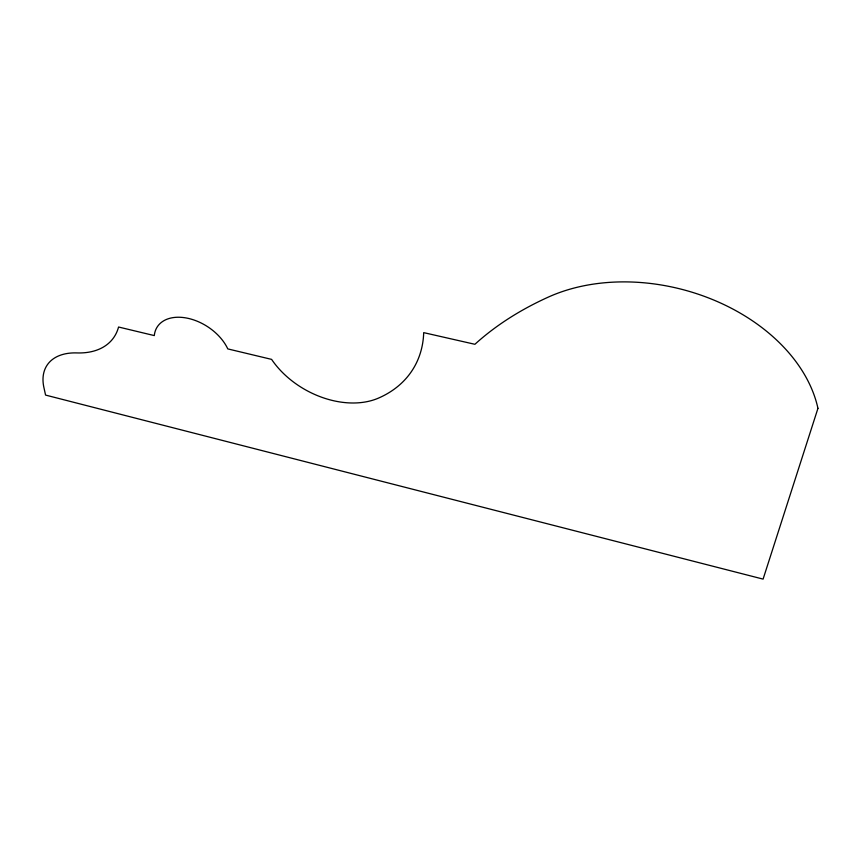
<?xml version="1.0" encoding="UTF-8"?>
<svg xmlns="http://www.w3.org/2000/svg" width="861" height="861" viewBox="0 0 861 861"><rect width="100%" height="100%" fill="white"/><g stroke="black" fill="none" stroke-linecap="round" stroke-linejoin="round"><path stroke-width="1.29" d="M817.95 408.329L763.094 579.109L45.568 395.081L43.879 387.385A63.262 38.218 33.7 0 1 76.855 352.924A80.385 50.347 37.5 0 0 118.56 327.019L154.302 335.586A42.103 27.606 33.1 0 1 186.202 317.967A42.103 27.606 33.1 0 1 227.799 348.909L271.602 359.381A76.554 53.673 29.1 0 0 378.431 398.126A136.404 96.787 31.5 0 0 423.698 332.637L474.906 344.292A386.546 252.176 11.1 0 1 548.435 297.045A171.156 122.628 14.8 0 1 817.95 408.329"/></g></svg>
